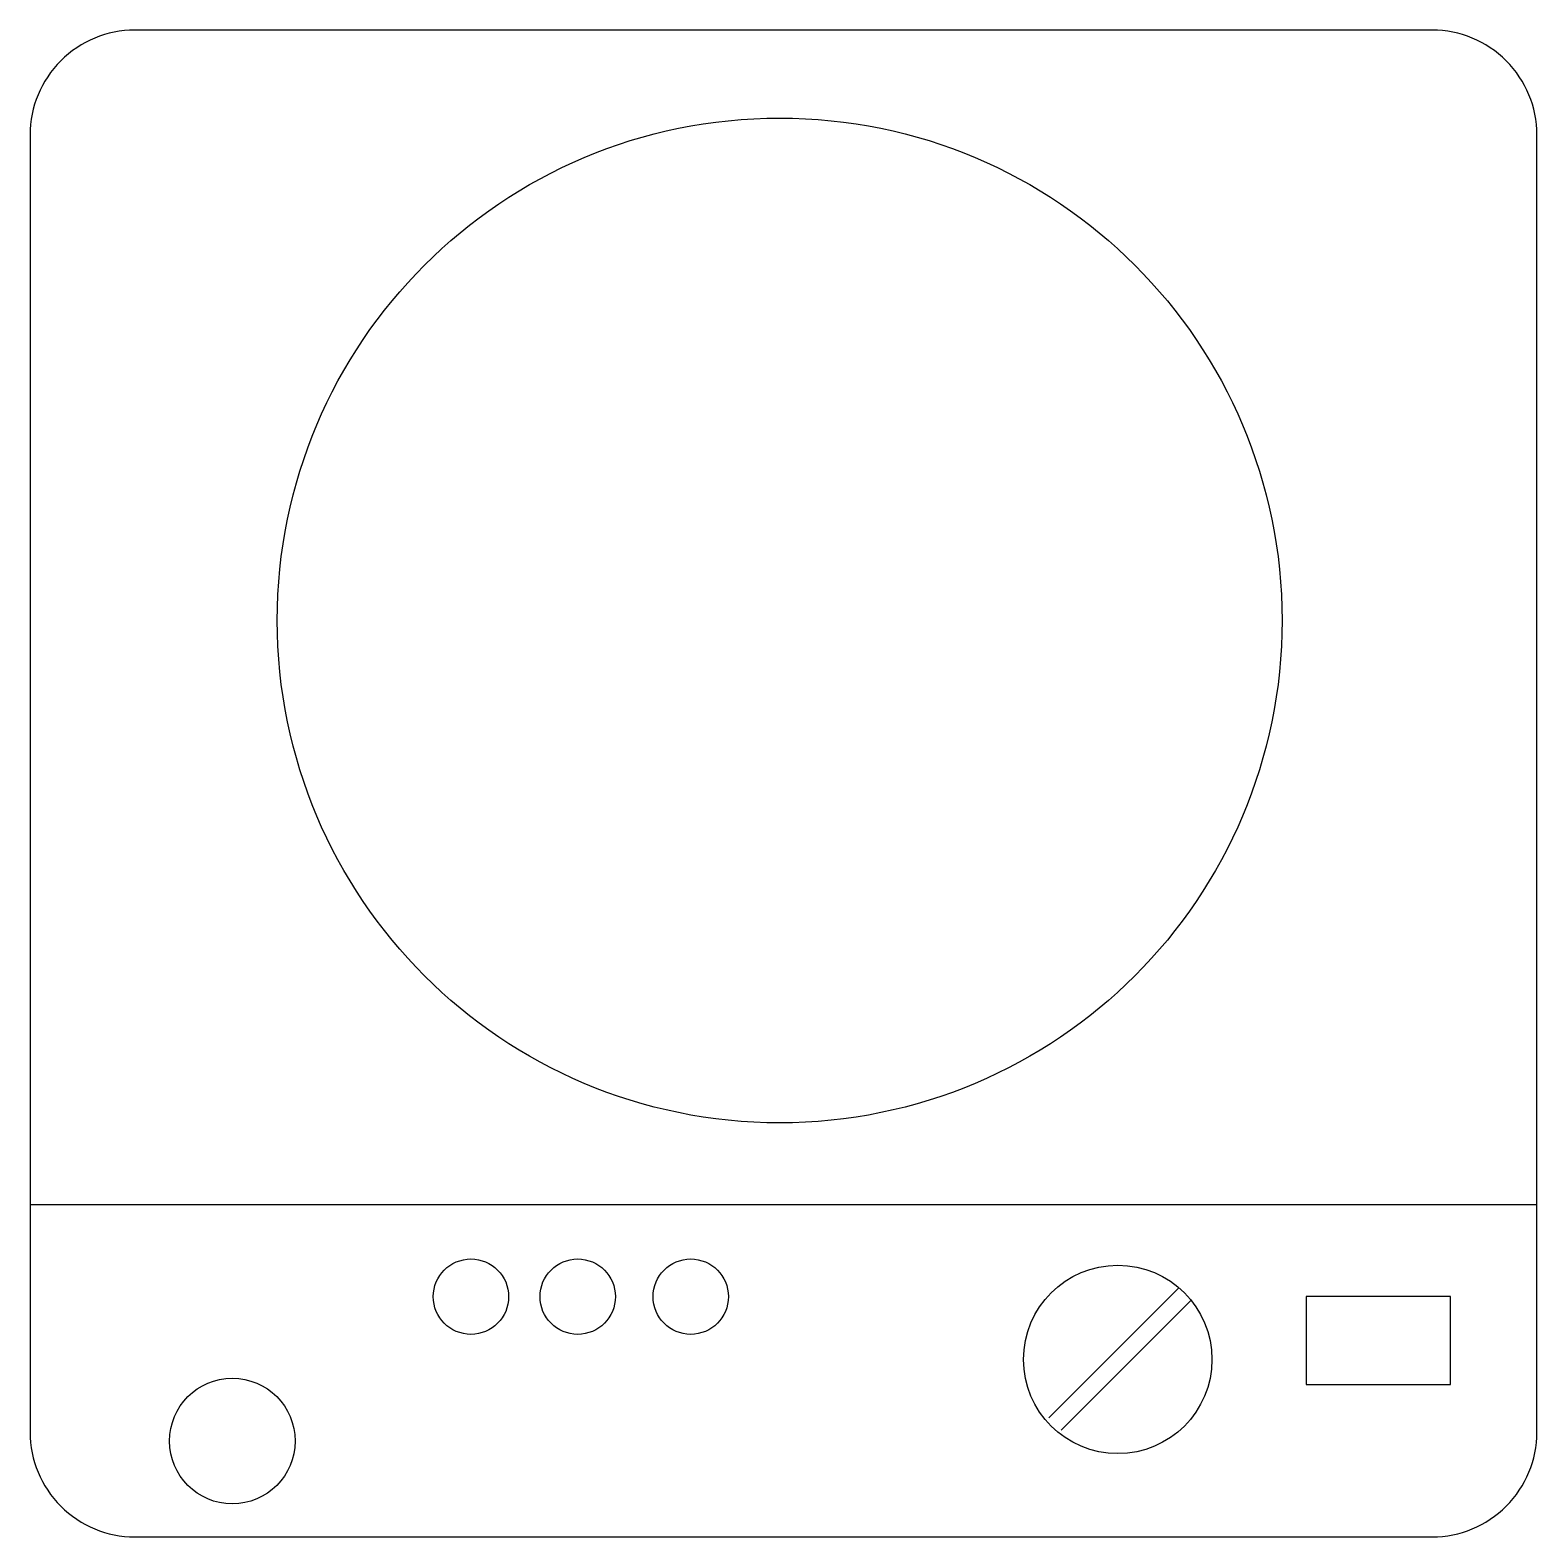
# Model space of a CAD drawing. Header units: millimetres. Extents: x 0 to 700, y 0 to 700.
import ezdxf

# ---------------------------------------------------------------- set-up
doc = ezdxf.new("R2010")
doc.units = ezdxf.units.MM

msp = doc.modelspace()

# ---------------------------------------------------------------- linework, layer by layer
at = {"color": 0, "linetype": 'Continuous'}
for p, q in [((0, 154.58), (700, 154.58)), ((533.69, 115.88), (473.25, 55.44)), ((539.36, 110.06), (478.99, 49.69)), ((592.81, 111.75), (592.81, 70.92)), ((659.92, 111.75), (592.81, 111.75)), ((659.92, 70.92), (659.92, 111.75)), ((592.81, 70.92), (659.92, 70.92))]:
    msp.add_line(p, q, dxfattribs=at)
msp.add_lwpolyline([(48.61, 0.16), (651.39, 0.16, 0.414214), (700, 48.77), (700, 651.55, 0.414214), (651.39, 700.16), (48.61, 700.16, 0.414214), (0, 651.55), (0, 48.77, 0.414214)], format="xyb", close=True, dxfattribs=at)
for centre, radius in [((348.22, 425.9), 233.4), ((204.79, 111.75), 17.51), ((254.39, 111.75), 17.51), ((306.9, 111.75), 17.51), ((505.29, 82.59), 43.76), ((93.93, 44.67), 29.17)]:
    msp.add_circle(centre, radius, dxfattribs=at)

doc.saveas('drawing.dxf')
